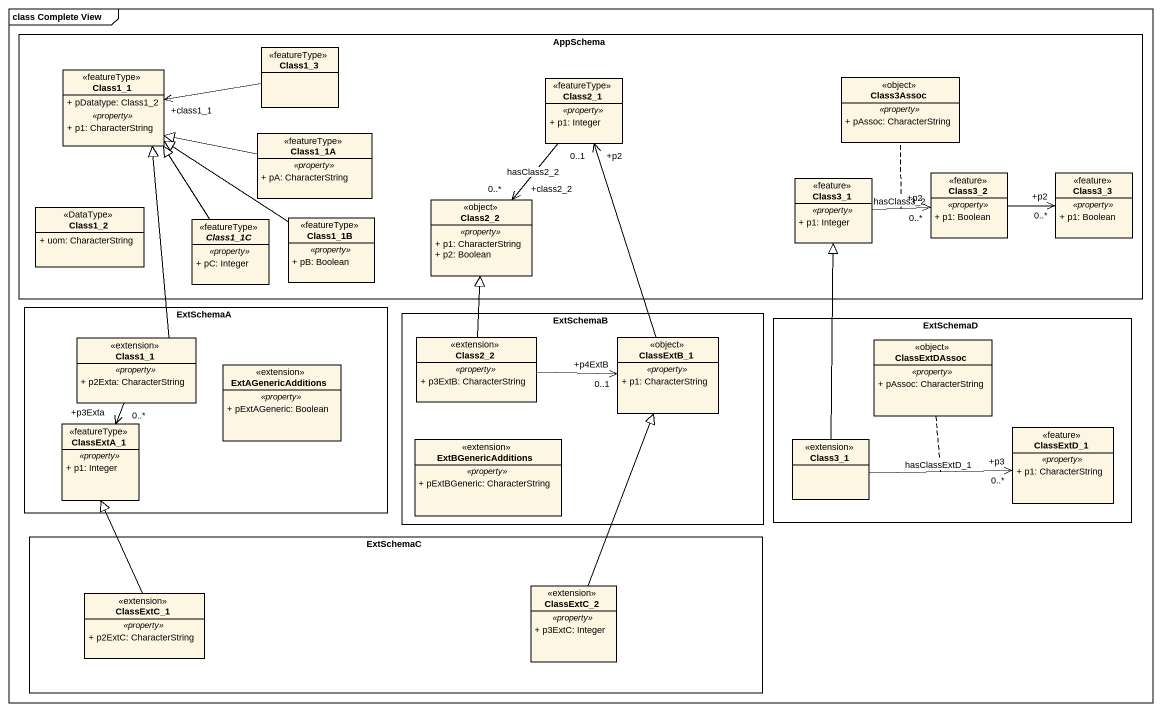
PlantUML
@startuml
mainframe class Complete View
hide circle
hide empty members
skinparam classAttributeIconSize 0
rectangle AppSchema {
  class Class1_3 <<featureType>>
  class Class1_1 <<featureType>> {
    + pDatatype: Class1_2
    .. <<property>> ..
    + p1: CharacterString
  }
  class Class2_1 <<featureType>> {
    .. <<property>> ..
    + p1: Integer
  }
  class Class3Assoc <<object>> {
    .. <<property>> ..
    + pAssoc: CharacterString
  }
  class Class1_1A <<featureType>> {
    .. <<property>> ..
    + pA: CharacterString
  }
  class Class2_2 <<object>> {
    .. <<property>> ..
    + p1: CharacterString
    + p2: Boolean
  }
  class Class3_1 <<feature>> {
    .. <<property>> ..
    + p1: Integer
  }
  class Class3_2 <<feature>> {
    .. <<property>> ..
    + p1: Boolean
  }
  class Class3_3 <<feature>> {
    .. <<property>> ..
    + p1: Boolean
  }
  class Class1_2 <<DataType>> {
    + uom: CharacterString
  }
  abstract class Class1_1C <<featureType>> {
    .. <<property>> ..
    + pC: Integer
  }
  class Class1_1B <<featureType>> {
    .. <<property>> ..
    + pB: Boolean
  }
}
rectangle ExtSchemaA {
  class "Class1_1" as Class1_1_2 <<extension>> {
    .. <<property>> ..
    + p2Exta: CharacterString
  }
  class ExtAGenericAdditions <<extension>> {
    .. <<property>> ..
    + pExtAGeneric: Boolean
  }
  class ClassExtA_1 <<featureType>> {
    .. <<property>> ..
    + p1: Integer
  }
}
rectangle ExtSchemaB {
  class "Class2_2" as Class2_2_2 <<extension>> {
    .. <<property>> ..
    + p3ExtB: CharacterString
  }
  class ClassExtB_1 <<object>> {
    .. <<property>> ..
    + p1: CharacterString
  }
  class ExtBGenericAdditions <<extension>> {
    .. <<property>> ..
    + pExtBGeneric: CharacterString
  }
}
rectangle ExtSchemaD {
  class ClassExtDAssoc <<object>> {
    .. <<property>> ..
    + pAssoc: CharacterString
  }
  class ClassExtD_1 <<feature>> {
    .. <<property>> ..
    + p1: CharacterString
  }
  class "Class3_1" as Class3_1_2 <<extension>>
}
rectangle ExtSchemaC {
  class ClassExtC_1 <<extension>> {
    .. <<property>> ..
    + p2ExtC: CharacterString
  }
  class ClassExtC_2 <<extension>> {
    .. <<property>> ..
    + p3ExtC: Integer
  }
}
Class1_3 -left-> "+class1_1" Class1_1
Class2_1 --> "+class2_2\n0..*" Class2_2 : hasClass2_2
Class1_1A -left-|> Class1_1
Class3_1 -right-> "+p2\n0..*" Class3_2 : hasClass3_2
(Class3_1, Class3_2) .. Class3Assoc
Class3_2 -right-> "+p2\n0..*" Class3_3
Class1_1C -up-|> Class1_1
Class1_1B -up-|> Class1_1
Class1_1_2 -up-|> Class1_1
Class1_1_2 "0..*" --> "+p3Exta" ClassExtA_1
Class2_2_2 -up-|> Class2_2
Class2_2_2 -right-> "+p4ExtB\n0..1" ClassExtB_1
ClassExtB_1 -up-> "+p2\n0..1" Class2_1
Class3_1_2 -up-|> Class3_1
Class3_1_2 -right-> "+p3\n0..*" ClassExtD_1 : hasClassExtD_1
(Class3_1_2, ClassExtD_1) .. ClassExtDAssoc
ClassExtC_1 -up-|> ClassExtA_1
ClassExtC_2 -up-|> ClassExtB_1
@enduml
